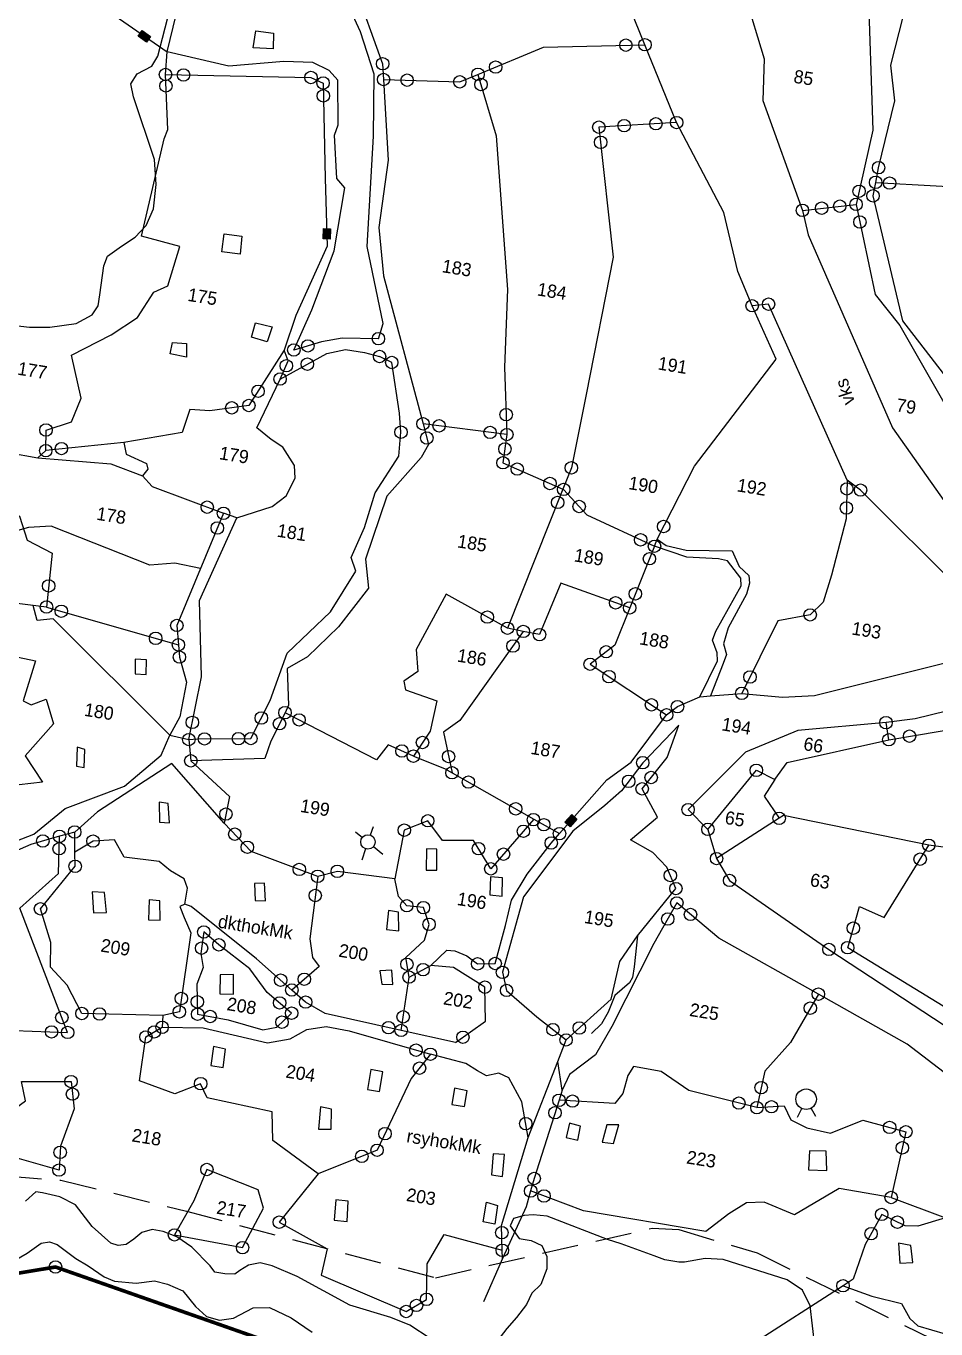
# Model space of a CAD drawing. Header units: metres. Extents: x 317818 to 324787, y 1863824 to 1868617.
# Drawn here: x 320340 to 321002, y 1865991 to 1866938 of the extents above; entities that cross this region are included whole.
import ezdxf

# ---------------------------------------------------------------- set-up
doc = ezdxf.new("R2010")
doc.units = ezdxf.units.M
doc.linetypes.add('DASHED', pattern=[0.75, 0.5, -0.25])
for name, color, linetype in [('LINE_FOOTPATH', 1, 'DASHED'), ('LINE_WATER', 4, 'Continuous'), ('OFF', 1, 'Continuous'), ('OTHERS', 1, 'Continuous'), ('POLY_HATCH', 12, 'Continuous'), ('POLY_PARCEL', 6, 'Continuous'), ('POLY_WATER', 4, 'Continuous'), ('SYM_STONE', 1, 'Continuous'), ('SYM_WELL', 1, 'Continuous'), ('TEXT_MAPIN', 7, 'Continuous'), ('TEXT_PARCEL', 7, 'Continuous'), ('V_BOUND_LINE', 7, 'Continuous')]:
    doc.layers.add(name, color=color, linetype=linetype)
doc.styles.add('TEXT_MAP', font='')
doc.styles.get('TEXT_MAP').set_extended_font_data('Kruti Dev 050')

# ---------------------------------------------------------------- blocks, each defined once
blk = doc.blocks.new('MOTWELL')
for points in [[(-1.54, 2.96), (-0.8, 1.55)], [(1.54, 2.96), (0.8, 1.55)]]:
    blk.add_lwpolyline(points)
blk.add_circle((0, 0), 1.74)
blk = doc.blocks.new('TWOMOTWELL')
at = {"layer": 'SYM_WELL'}
for points in [[(-0.057, 0.082), (-0.0256, 0.0369)], [(0.057, 0.082), (0.0256, 0.0369)], [(-0.0256, -0.0369), (-0.0685, -0.0985)], [(0.0256, -0.0369), (0.0684, -0.0985)]]:
    blk.add_lwpolyline(points, dxfattribs=at)
blk.add_circle((0, 0), 0.0449, dxfattribs=at)
blk = doc.blocks.new('STONE')
blk.add_circle((0, 0), 0.851)
blk = doc.blocks.new('STONESQUAREFILLED')
blk.add_hatch(color=256).paths.add_polyline_path([(0.7, -0.48), (0.7, 0.48), (-0.7, 0.48), (-0.7, -0.48)])
blk.add_lwpolyline([(-0.7, 0.48), (0.7, 0.48), (0.7, -0.48), (-0.7, -0.48)], close=True)
blk = doc.blocks.new('155')
at = {"layer": 'LINE_FOOTPATH', "ltscale": 10}
blk.add_lwpolyline([(420.91, 76.64), (423.46, 77.03), (458.19, 69.94), (477.61, 80.28), (504.22, 95.54), (511.52, 100.53), (534.08, 102.36), (551.77, 100.92), (586.89, 97.38), (615.1, 108.8), (618.72, 109.19), (629.83, 107.75), (655.22, 100), (671.46, 88.58), (683.17, 81.88), (689.91, 77.11)], dxfattribs=at)
at = {"layer": 'LINE_WATER'}
for points in [[(539.59, 188.11), (536.02, 188.29), (532.66, 187.48), (518.46, 190.57), (515.43, 189.9), (510.24, 187.48), (503.85, 187.48), (498.94, 185.87), (484.2, 185.87), (478.88, 187.48), (471, 187.62), (466.09, 188.69), (463.19, 188.29), (461.11, 188.56), (454.58, 187.21), (446.16, 184.26), (443.94, 184.53), (440.24, 185.74)], [(606.73, 148.03), (606.95, 143.76), (606.95, 142.26), (606.67, 141.47), (604.98, 139.45), (604.41, 137.07), (603.76, 135.33), (602.63, 133.79)], [(599.91, 125.48), (598.69, 129.3)], [(595.52, 101.45), (593.91, 95.17)]]:
    blk.add_lwpolyline(points, dxfattribs=at)
at = {"layer": 'OFF'}
blk.add_lwpolyline([(524.05, 254.15), (523.77, 257.24)], dxfattribs=at)
at = {"layer": 'OTHERS'}
for points in [[(535.32, 262.03), (537.76, 262.13), (538.05, 259.99), (535.32, 259.7), (535.32, 262.03)], [(535.46, 233.89), (537.93, 233.97), (538.09, 231.51), (535.54, 231.43), (535.46, 233.89)], [(541.67, 222.53), (543.98, 222.37), (543.66, 220.22), (541.43, 220.54), (541.67, 222.53)], [(530.85, 218.08), (532.76, 218.24), (533.08, 216.41), (530.77, 216.49), (530.85, 218.08)], [(532.75, 174.44), (533.06, 172.47), (534.58, 172.63), (534.27, 174.6)], [(526.83, 161.26), (527.14, 158.68), (528.2, 158.68), (527.89, 161.11)], [(539.13, 155.65), (539.59, 152.92), (540.95, 153.07), (540.35, 155.65)], [(576.29, 155.19), (576.69, 152.27), (578.15, 152.51), (577.67, 155.35)], [(585.54, 152.76), (585.87, 150.33), (587.57, 150.41), (587.17, 152.92)], [(553.79, 146.71), (554.24, 144.42), (555.65, 144.6), (555.12, 146.97)], [(572.48, 146), (572.66, 143.37), (574.33, 143.45), (573.89, 146)], [(532.02, 142.05), (532.64, 139.23), (534.4, 139.58), (533.7, 142.22), (532.02, 142.05)], [(539.87, 142.22), (540.22, 139.49), (541.81, 139.67), (541.37, 142.31), (539.87, 142.22)], [(572.66, 137.65), (573.19, 135.89), (574.68, 136.06), (574.24, 138)], [(551.15, 133.6), (551.5, 131.05), (553.35, 131.31), (552.91, 133.95), (551.15, 133.6)], [(551.79, 123.78), (551.88, 121.14), (553.55, 121.14), (553.47, 123.69)], [(573.56, 124.13), (573.56, 121.32), (575.24, 121.32), (575.24, 124.05)], [(585.28, 123.43), (585.28, 121.14), (587.05, 121.14), (587.05, 123.34)], [(606.7, 121.8), (606.46, 119.35), (608.01, 119.43), (608.34, 122.04)], [(634.67, 122.7), (634.97, 120.14), (637.44, 120.44), (637.44, 120.44), (636.92, 123.01)], [(601.62, 121.19), (601.47, 119.19), (603.11, 119.1), (603.19, 121.06)], [(567.57, 117.97), (567.83, 114.9), (569.51, 115.16), (569.15, 117.89)], [(591.95, 115.37), (592.19, 112.51), (593.75, 112.51), (593.5, 115.53)], [(648.73, 112.15), (649.34, 109.48), (651.09, 109.89), (650.47, 112.15)], [(593.67, 108.51), (593.75, 105.9), (592.11, 105.98), (592.11, 108.68)], [(571.68, 105.74), (571.92, 102.96), (573.72, 103.05), (573.4, 105.82)]]:
    blk.add_lwpolyline(points, close=True, dxfattribs=at)
at = {"layer": 'POLY_HATCH'}
for points in [[(529.07, 90.08), (531.11, 91.74), (532.78, 93.41), (533.9, 93.78), (535.01, 93.6), (537.8, 92.11), (539.65, 91.37), (542.07, 90.26), (543.55, 89.89), (546.52, 90.08), (548.94, 90.82), (550.79, 90.63), (553.02, 90.08), (555.07, 88.22), (556.74, 87.11), (558.59, 86.92), (560.45, 87.48), (562.86, 89.33), (565.09, 89.71), (568.25, 88.78), (571.41, 87.3)], [(639.66, 96.45), (638.14, 101.75), (636.78, 103.73), (634.5, 104.79), (625.38, 106.15), (622.95, 105.85), (620.22, 104.94), (619.46, 104.79), (617.48, 104.79), (615.96, 105.09), (611.25, 106), (609.28, 106.3), (600.62, 108.12), (598.71, 108), (597.5, 107.7), (596.13, 107.09), (595.82, 106.03), (597.34, 104.51), (599.02, 104.51), (600.53, 104.06), (601.45, 102.69), (601.75, 101.03), (601.29, 98.75), (600.23, 97.39), (599.77, 95.72), (598.71, 93.75), (597.65, 92.08), (596.58, 90.11)], [(587.47, 89.04), (584.43, 90.41), (581.69, 91.02), (575.92, 91.77), (568.17, 94.5), (564.53, 95.41), (562.85, 95.57), (561.33, 94.96), (560.27, 94.05), (559.66, 93.44), (558.3, 93.29), (556.93, 93.29), (556.17, 94.05), (553.28, 96.17), (551, 97.23), (549.05, 97.68), (547.53, 97.68), (546.16, 97.07), (545.25, 96.01), (544.34, 95.1), (543.28, 94.8), (542.21, 94.95), (539.33, 96.77), (536.59, 99.35), (534.31, 100.11), (531.88, 100.26), (530.97, 100.26), (529.75, 98.74)], [(508.01, 216.86), (511.2, 217.01), (513.93, 217.46), (517.43, 218.53), (519.4, 220.04), (520.01, 221.41), (520.01, 222.92), (519.88, 226.94), (520.19, 228.31), (521.86, 229.98), (523.53, 231.49), (524.75, 233.31), (525.35, 235.74), (525.2, 239.08), (524.44, 242.41), (520.19, 250.45), (519.58, 252.12), (520.19, 253.64), (522.01, 255), (522.62, 256.47), (523.23, 262.99)]]:
    blk.add_lwpolyline(points, dxfattribs=at)
at = {"layer": 'POLY_PARCEL'}
for points in [[(523.77, 257.24), (524.87, 271.37)], [(495.05, 270.96), (523.77, 257.24)], [(566.3, 261.01), (574.59, 266.11), (588.24, 268.67)], [(553.65, 258.25), (564, 259.6), (566.3, 261.01)], [(566.3, 261.01), (570.11, 253.1), (574.99, 232.58), (576.3, 222.01), (578.09, 212.94)], [(594.22, 258.84), (583.8, 256.51), (588.59, 239.26), (587.95, 220.09), (587.54, 209.85), (586.86, 206.79)], [(622.45, 255.11), (638.95, 256.82)], [(516.09, 200.68), (515.67, 203.47), (518.95, 205.16), (519.74, 208.56), (517.49, 214.13), (522.41, 217.77), (525.56, 220.7), (527.26, 224.46), (528.97, 225.65), (529.76, 231.23), (524.34, 231.75), (525.26, 245.42), (525.57, 246.75), (524.05, 254.15)], [(613.15, 249.72), (620.28, 251.7)], [(600.69, 202.06), (604.16, 212.78), (612.87, 229.04), (608.44, 235.72)], [(546.15, 219.47), (542.57, 211.22), (537.41, 209.65), (534.68, 209.41), (534.13, 206.13), (526.49, 203.48)], [(543.39, 195.79), (547.91, 198.06), (549.59, 199.85), (550.43, 202.42), (550.04, 204.1), (548.08, 206.34), (546.34, 207.12), (544.15, 208.36), (546.21, 215.49)], [(625.1, 214.22), (625.81, 208.98), (625.05, 201.01), (624.51, 197.18), (623.05, 195.19), (618.83, 193.66), (615.51, 183.08)], [(578.09, 212.94), (566.52, 212.56)], [(578.09, 212.94), (578.18, 209.04), (586.86, 206.79)], [(586.86, 206.79), (582.41, 186.76)], [(586.86, 206.79), (586.97, 206.76), (590.64, 203.83), (600.49, 201.07)], [(526.49, 203.48), (516.09, 200.68)], [(526.49, 203.48), (527.04, 201.94), (530, 201.16), (530.3, 200.43), (529.74, 199.4)], [(516.09, 200.68), (515.16, 199.51)], [(515.16, 199.51), (525.2, 200.3), (529.74, 199.4)], [(600.49, 201.07), (598.49, 192.19)], [(511.03, 199.58), (511.03, 198.4), (511.65, 196.77), (508.5, 194.03), (508.56, 191.46), (510.97, 191.99), (513.99, 191.25), (515.54, 188.17), (519.18, 186.94), (519.61, 179.55)], [(511.03, 199.58), (515.16, 199.51)], [(529.74, 199.4), (531.26, 198.17), (541.49, 196.09)], [(598.49, 192.19), (588.62, 194.02), (586.88, 186.6), (584.62, 186.68)], [(598.49, 192.19), (597.28, 186.83), (594.37, 183.7), (605.82, 178.54)], [(582.41, 186.76), (573.37, 190.01), (570.52, 181.88), (571.25, 178.95), (569.54, 177.33), (569.95, 176.19), (574.43, 175.38), (574.19, 171.15), (572.48, 167.41)], [(636.42, 180.03), (660.06, 188.06)], [(584.62, 186.68), (577.99, 173.26), (576.01, 171.29), (578.07, 166.01)], [(584.62, 186.68), (582.41, 186.76)], [(636.42, 180.03), (635.66, 182.28)], [(517.76, 179.48), (506.09, 179.05), (502.51, 174.62), (504.3, 172.28), (506.09, 172.52), (508.75, 169.2), (510.41, 169.2), (511.59, 170.18), (515.35, 168.58), (516.89, 172.16), (519.3, 172.03), (518.5, 166.36), (519.67, 165.99), (521.59, 167.1), (523.13, 163.9), (519.98, 158.97), (522.88, 155.77), (516.65, 154.04), (516.34, 150.59), (515.78, 148.5), (512.76, 145.66), (512.33, 143.94), (512.59, 142.53)], [(519.61, 179.55), (517.76, 179.48)], [(539.07, 164.93), (520.79, 178.08), (518.63, 177.54), (517.76, 179.48)], [(519.61, 179.55), (538.27, 177.32)], [(621.89, 172.16), (623.16, 174.72), (636.42, 180.03)], [(613.91, 163.95), (619.17, 173), (621.89, 172.16)], [(621.89, 172.16), (620.79, 169.66), (623.3, 167.01)], [(572.48, 167.41), (568.81, 168.39), (567.59, 166.11), (554.17, 170.48)], [(572.48, 167.41), (576.94, 166.43), (578.07, 166.01)], [(578.07, 166.01), (590.16, 161.53)], [(623.3, 167.01), (615.72, 160.19)], [(644.12, 166.64), (623.82, 167.47), (623.3, 167.01)], [(685.02, 132.34), (673.93, 134.23), (666.2, 138.4), (635.4, 151.01), (636.08, 156.85), (639.69, 155.91), (644.12, 166.64)], [(660.51, 159.15), (659.09, 161.5), (655.4, 161.33), (646.44, 166.68), (644.12, 166.64)], [(590.16, 161.53), (585.41, 153.87), (582.46, 157.33), (578.25, 156.64), (575.84, 158.99), (572.87, 157.2), (572.66, 150.44)], [(590.16, 161.53), (593.93, 160.13)], [(562.17, 149.06), (552.64, 150.99), (548.35, 154.21)], [(572.66, 150.44), (564.72, 150.17), (562.17, 149.06)], [(576.73, 137.44), (575.87, 140), (578.01, 142.77), (578.28, 145.01), (577.15, 147.15), (574.86, 147.04), (573.52, 148.11), (572.66, 150.44)], [(502.82, 117.84), (508.89, 115.91), (510.25, 117.05), (524.16, 119.99), (524.56, 121.58), (531.77, 122.49), (522.57, 138.24), (527.05, 143.79), (526.39, 148.83)], [(528.82, 147.03), (528.34, 149.74)], [(544.82, 142.38), (544.82, 144.62), (544.16, 145.83), (542.15, 146.58), (540.42, 147.61), (535.6, 147.42), (533.87, 149.57), (531.02, 148.92), (528.82, 147.03)], [(562.17, 149.06), (562.47, 140.43), (563.22, 137.98), (564.34, 136.91), (561.16, 133.13)], [(544.29, 126.86), (533.29, 125.36), (530.65, 128.89), (528.02, 130.92), (527.53, 134.27), (525.4, 138.61), (529.16, 145.12), (528.82, 147.03)], [(632.45, 144.08), (629.75, 136.93), (626.88, 132.52), (626.62, 127.4)], [(576.73, 137.44), (579.4, 139.48)], [(576.83, 130.06), (576.73, 137.44)], [(626.62, 127.4), (617.02, 128.22), (612.87, 130.17), (609.02, 130.27), (608.45, 128.94), (608.2, 126.38), (607.32, 124.84), (599.7, 124.06)], [(581.3, 127.48), (579.24, 123.76), (576.19, 113.33), (568.72, 108.84)], [(626.62, 127.4), (630.26, 128.22), (631.5, 126.48), (633.81, 125.76), (637.14, 125.56), (641.2, 128.01), (647.3, 127.4), (646.74, 118.18)], [(568.72, 108.84), (561.89, 112.37), (561.17, 116.22), (552.09, 116.7), (550.88, 118.47), (547.59, 116.54), (542.53, 117.5), (542.45, 123.6), (544.43, 125.25)], [(646.74, 118.18), (639.5, 118.24), (634.04, 113.72), (629.69, 114.76), (627.31, 114.3), (625.16, 112.44), (622.43, 109.54), (605.41, 109.66), (597.85, 111.18)], [(646.74, 118.18), (654.53, 116.61)], [(654.53, 116.61), (651, 114.88), (649.26, 114.64), (645.83, 115.69), (644.26, 111.28), (643.39, 106.3), (642.16, 105.2)], [(568.72, 108.84), (564.54, 101.46), (571.6, 98.92), (571.37, 95.21), (583.66, 92.16), (586.15, 94.25), (585.43, 99.06), (587.12, 103.39), (595.31, 102.54)], [(642.16, 105.2), (619.79, 85.11)], [(642.16, 105.2), (646.29, 104.42), (650.47, 104.08), (651.92, 102.22), (653.14, 101.41), (657.03, 100.95), (664.87, 94.45), (670.15, 90.28), (681.01, 86.8), (682.93, 83.32), (684.38, 82.74), (688.85, 82.98)]]:
    blk.add_lwpolyline(points, dxfattribs=at)
for points in [[(508.82, 108.94), (520.54, 112.48), (521.35, 109.13), (523.58, 109.04), (524.9, 108.22), (526.03, 108.58), (525.8, 110.49), (527.58, 112.3), (526.62, 114.84), (533.3, 115.92), (534.34, 112.3), (533.3, 106.95), (533.62, 103.69), (525.03, 104.68), (524.26, 106.04), (517.5, 103.96), (506.64, 102.6), (506.96, 105.86)], [(553.6, 107.01), (552.52, 102.46), (550.64, 97.45), (560.13, 97.22), (562.1, 103), (560.98, 105.39)]]:
    blk.add_lwpolyline(points, close=True, dxfattribs=at)
at = {"layer": 'POLY_WATER'}
for points in [[(622.45, 255.11), (622.52, 257.15), (623.23, 266.55), (621.94, 271.28), (624, 294.49)], [(592.86, 293.59), (604.65, 269.39), (605.4, 263.72), (613.15, 249.72)], [(616.98, 282.15), (620.92, 262.08), (620.28, 251.7)], [(545.02, 279.12), (546.08, 271.95), (547.6, 270.43), (553.18, 260.36), (553.65, 258.25)], [(558.62, 223.09), (558.93, 225.23), (555.07, 235.31), (553.54, 250.39), (552.26, 258.76), (549.51, 264.2), (544.55, 271.59), (544, 274.58), (542.44, 277.39)], [(588.24, 268.67), (582.68, 277.82)], [(594.22, 258.84), (588.24, 268.67)], [(547.43, 219.71), (549.01, 225.53), (550.71, 234.02), (550.77, 242.75), (549.5, 243.84), (548.22, 249.66), (548.52, 251.11), (547.49, 257.18), (546.09, 258.27), (543.73, 259), (539.78, 258.51), (532.43, 256.69), (523.77, 257.24)], [(608.44, 235.72), (605.76, 240.02), (602.59, 247.72), (594.22, 258.84)], [(553.65, 258.25), (556.02, 247.46), (556.27, 238.13), (557.93, 231.68), (566.52, 212.56)], [(524.05, 254.15), (543.79, 256.93), (545.55, 256.45), (547.92, 243.6), (549.68, 234.5), (546.94, 224.44), (546.15, 219.47)], [(647.05, 219), (645.59, 221.57), (629.15, 237), (622.38, 253.23), (622.45, 255.11)], [(620.28, 251.7), (624.85, 239.92), (628.86, 236.27), (640.17, 222.24), (644.93, 218)], [(613.15, 249.72), (614.45, 246.55), (630.08, 222.26), (638.62, 213.58), (638.97, 212.78)], [(625.1, 214.22), (610.63, 236.29), (608.44, 235.72)], [(558.62, 223.09), (553.69, 222.38), (551.01, 221.41), (547.43, 219.71)], [(541.76, 164.74), (542.9, 165.01), (550.12, 166.23), (551.89, 171.79), (553.18, 178.57), (558.13, 185.1), (560.64, 191.15), (559.72, 192.92), (560.89, 197.26), (561.56, 202.2), (563.95, 207.64), (563.72, 210.95), (563.09, 213.5), (560.95, 220.16), (559.17, 220.71)], [(546.21, 215.49), (551.99, 219.95), (554.41, 220.92), (557.03, 220.92), (559.17, 220.71)], [(546.21, 215.49), (546.9, 218.11), (546.15, 219.47)], [(615.51, 183.08), (621.12, 183.48), (625.42, 184.37), (646.31, 193.38), (647.53, 195.73), (646.96, 200.52), (642.98, 201.73), (627.13, 213.17), (625.1, 214.22)], [(566.52, 212.56), (567.72, 209.88), (566.99, 207.98), (563.22, 201.97), (561.7, 193.02), (562.73, 189.16), (559.55, 183.25), (555.97, 178.51), (553.48, 176.51), (554.5, 171.57), (554.17, 170.48)], [(600.49, 201.07), (600.69, 202.06)], [(600.69, 202.06), (602.08, 201.41), (604.87, 201.22), (611.1, 202.15), (612.4, 200.2), (613.89, 199.18), (614.17, 198.16), (613.99, 196.58), (612.22, 191.66), (611.95, 189.39), (612.61, 188), (612.33, 186.7), (611.35, 182.05)], [(609.9, 181.7), (611.51, 186.93), (611.29, 188.04), (610.41, 189.62), (610.64, 190.92), (613.1, 197.6), (612.87, 198.63), (610.68, 200.67), (609.43, 200.76), (605.1, 200.3), (600.49, 201.07)], [(658.21, 197.86), (655.94, 197.28), (654.68, 193.96), (652.11, 192.27), (651.73, 188.61), (639.54, 183.43), (635.66, 182.28)], [(541.49, 196.09), (537.63, 179.91), (538.27, 177.32)], [(541.76, 164.74), (542.1, 173.5), (540.14, 183.76), (543.39, 195.79)], [(543.39, 195.79), (541.49, 196.09)], [(609.9, 181.7), (611.35, 182.05)], [(635.66, 182.28), (623.91, 179.28), (617.3, 175.19), (610.8, 166.19), (613.91, 163.95)], [(611.35, 182.05), (615.51, 183.08)], [(605.82, 178.54), (607.11, 179.88), (609.9, 181.7)], [(593.93, 160.13), (599.17, 168.44), (602.06, 171.38), (605.82, 178.54)], [(538.27, 177.32), (538.68, 175.69), (540.2, 172.46), (540.02, 167.63), (539.07, 164.93)], [(607.71, 177.4), (603.64, 171.54), (601.39, 167.28), (599.43, 164.92), (595.66, 160.77), (590.43, 150.78), (589.25, 140.13), (590.21, 137.77), (594.87, 134.85), (599.34, 132.38)], [(599.34, 132.38), (604.54, 138.87), (604.88, 144.14), (605.73, 145.92), (606.73, 148.03), (610.88, 155.25), (609.17, 157.93), (606.98, 159.63), (603.65, 160.85), (606.82, 164.5), (604.13, 167.99), (606.82, 172.77), (607.71, 177.4)], [(554.17, 170.48), (552.89, 166.34), (552.45, 163.85), (542.49, 161.91)], [(512.59, 142.53), (522.87, 148.56), (526.53, 152.7), (534.09, 157.04), (538.34, 162.01), (539.07, 164.93)], [(539.07, 164.93), (541.76, 164.74)], [(541.76, 164.74), (542.49, 161.91)], [(613.91, 163.95), (615.72, 160.19)], [(548.35, 154.21), (540, 161.13), (530.97, 152.95), (528.34, 149.74)], [(542.49, 161.91), (548.49, 157.92), (548.35, 154.21)], [(579.4, 139.48), (581.24, 141.89), (582.35, 141.99), (584.08, 141.57), (585.71, 140.74), (588.08, 141.16), (588.66, 146.51), (588.92, 150.08), (590.44, 153.96), (593.02, 158.68), (593.93, 160.13)], [(615.72, 160.19), (617.96, 157.52), (632.9, 150.37), (650.14, 142.63), (682.17, 128.77), (685.02, 132.34)], [(632.45, 144.08), (617.75, 149.47), (611.31, 153.33), (609.11, 147.35), (605.25, 135.18), (603.66, 131.02), (600.55, 127.77), (599.91, 125.48), (599.7, 124.06)], [(526.39, 148.83), (522.67, 147.1), (519.71, 145.18)], [(528.34, 149.74), (526.39, 148.83)], [(683.44, 117.68), (679.42, 123), (672.83, 125.5), (662.9, 129.96), (645.55, 139.26), (632.45, 144.08)], [(544.82, 142.38), (544.17, 141.95), (545, 140.56), (546.26, 138.65), (546.43, 127.72), (544.29, 126.86)], [(561.16, 133.13), (555.69, 136.57), (545.74, 142.21), (544.82, 142.38)], [(584.44, 129.62), (588.05, 133.14), (587.21, 137.74), (582.53, 139.73), (579.4, 139.48)], [(576.83, 130.06), (566.16, 130.67), (563.29, 131.8), (561.16, 133.13)], [(598.69, 129.3), (599.34, 132.38)], [(544.43, 125.25), (550.01, 126.1), (559.02, 125.44), (562.02, 126.48), (564.07, 128.1), (566.6, 128.96), (569.79, 128.86), (581.3, 127.48)], [(584.44, 129.62), (576.83, 130.06)], [(596.34, 118.37), (598.69, 129.3)], [(544.29, 126.86), (544.43, 125.25)], [(596.34, 118.37), (594.72, 123.04), (592.41, 125.99), (590.97, 126.41), (589.35, 125.79), (588.05, 126.25), (586.28, 127.02), (581.3, 127.48)], [(599.7, 124.06), (598.05, 112.94), (597.85, 111.18)], [(595.31, 102.54), (594.67, 105.9), (596.34, 118.37)], [(597.85, 111.18), (597.59, 108.96), (595.52, 101.45)], [(595.52, 101.45), (595.31, 102.54)]]:
    blk.add_lwpolyline(points, dxfattribs=at)
blk.add_lwpolyline([(547.98, 139.05), (548.07, 136.06), (548.68, 134.22), (548.2, 131.84), (548.95, 127.79), (553.22, 127.71), (558.11, 127.09), (559.92, 127.79), (561.64, 129.99), (557.89, 132.28), (555.03, 135.1), (550.31, 137.65)], close=True, dxfattribs=at)
at = {"layer": 'V_BOUND_LINE', "const_width": 0.5}
blk.add_lwpolyline([(490.35, 75.4), (535.26, 90.51), (582.41, 82.08), (599.66, 82.24), (619.06, 85.7), (619.79, 85.11)], dxfattribs=at)
at = {"layer": 'SYM_STONE'}
for p in [(588.24, 268.67), (585.67, 268.19), (591.45, 258.22), (594.22, 258.84), (587.19, 257.27), (622.52, 257.15), (622.45, 255.11), (624.35, 255.31), (620.4, 253.54), (622.38, 253.23), (618.11, 251.1), (620.28, 251.7), (613.15, 249.72), (615.71, 250.43), (621.18, 249.4), (608.44, 235.72), (610.63, 236.29), (625.26, 213.03), (627.13, 213.17), (587.54, 209.85), (625.61, 210.43), (586.97, 206.76), (586.44, 204.87), (589.44, 204.79), (601.3, 203.94), (598.48, 201.63), (600.49, 201.07), (600.08, 199.26), (598.95, 194.21), (623.05, 195.19), (596.48, 192.56), (598.49, 192.19), (586.88, 186.6), (596.27, 185.74), (616.27, 185.48), (594.37, 183.7), (615.51, 183.08), (597.19, 182.43), (635.66, 182.28), (603.55, 179.56), (607.11, 179.88), (636.42, 180.03), (639.14, 180.96), (605.82, 178.54), (619.17, 173), (603.64, 171.54), (602.15, 168.71), (605.1, 169.72), (604.13, 167.99), (623.3, 167.01), (610.8, 166.19), (644.12, 166.64), (613.91, 163.95), (643.26, 164.56), (587.47, 162.53), (590.1, 161.44), (591.61, 160.99), (593.93, 160.13), (615.72, 160.19), (589, 159.66), (593.02, 158.68), (609.84, 156.89), (617.96, 157.52), (586.81, 156.13), (610.88, 155.25), (611.31, 153.33), (635.73, 153.77), (610.44, 150.96), (613.41, 152.07), (635.4, 151.01), (632.9, 150.37), (632.45, 144.08), (631.67, 142.02), (585.71, 140.74), (588.08, 141.16), (589.25, 140.13), (587.21, 137.74), (590.21, 137.77), (597.33, 133.49), (600.87, 134.29), (599.34, 132.38), (626.76, 130.2), (628.58, 127.84), (624.09, 127.62), (626.62, 127.4), (645, 127.63), (647.3, 127.4), (601.54, 124.25), (647.16, 125.15), (599.43, 122.29), (599.7, 124.06), (595.71, 120.18), (646.74, 118.18), (645.83, 115.69), (648.12, 114.99), (598.05, 112.94), (644.82, 112.85), (597.85, 111.18), (599.76, 110.79), (594.86, 104.92), (642.16, 105.2), (595.31, 102.54)]:
    blk.add_blockref('STONE', p, dxfattribs=at)
at = {"layer": 'SYM_STONE', "ltscale": 10}
for p in [(568.53, 262.38), (553.18, 260.36), (566.3, 261.01), (566.93, 259.71), (553.65, 258.25), (556.85, 258.67), (564, 259.6), (543.79, 256.93), (545.55, 256.45), (583.8, 256.51), (526.5, 254.49), (545.87, 254.72), (584.38, 254.51), (524.05, 254.15), (524.36, 252.62), (558.62, 223.09), (549.23, 220.57), (559.17, 220.71), (547.43, 219.71), (560.95, 220.16), (546.77, 217.42), (549.57, 218.09), (546.21, 215.49), (577.56, 215.62), (543.5, 213.35), (566.52, 212.56), (568.73, 212.63), (575.77, 212.86), (578.09, 212.94), (540.3, 210.53), (542.57, 211.22), (563.72, 210.95), (567.34, 210.73), (578.14, 210.95), (578.18, 209.04), (580.25, 208.5), (584.99, 207.27), (515.67, 203.47), (518.16, 201.3), (516.09, 200.68), (539.16, 196.57), (541.49, 196.09), (540.98, 193.97), (579.44, 187.83), (582.41, 186.76), (584.62, 186.68), (583.54, 184.48), (519.44, 182.45), (519.61, 179.55), (537.63, 179.91), (521.7, 179.3), (535.06, 177.7), (538.27, 177.32), (538.68, 175.69), (554.17, 170.48), (551.08, 169.24), (553.67, 168.86), (556.23, 169.81), (573.41, 169.46), (541.85, 167.14), (570.82, 167.85), (572.48, 167.41), (577.25, 168.12), (543.86, 165.17), (548.44, 165.94), (550.12, 166.23), (578.07, 166.01), (580.49, 165.11), (541.76, 164.74), (542.49, 161.91), (575.84, 158.99), (572.87, 157.2), (583.31, 156.33), (548.4, 155.48), (550.03, 152.95), (585.41, 153.87), (552.02, 151.46), (528.34, 149.74), (559.53, 149.6), (562.17, 149.06), (564.72, 150.17), (524.23, 147.83), (526.39, 148.83), (531.02, 148.92), (526.61, 147.14), (562.26, 146.42), (574.86, 147.04), (577.15, 147.15), (529.16, 145.12), (578.28, 145.01), (525.4, 138.61), (547.98, 139.05), (576.16, 139.13), (578.46, 138.76), (548.04, 136.81), (550.31, 137.65), (576.73, 137.44), (562.61, 134.86), (559.43, 134.22), (561.16, 133.13), (563.29, 131.8), (576.8, 131.94), (546.4, 129.56), (548.64, 129.47), (559.79, 131.12), (561.64, 129.99), (575.05, 130.16), (576.83, 130.06), (585.33, 130.49), (546.43, 127.72), (548.95, 127.79), (550.71, 127.76), (560.53, 128.57), (579.27, 127.72), (581.3, 127.48), (530.66, 124.38), (533.29, 125.36), (535.69, 125.68), (543.48, 124.46), (544.43, 125.25), (580.13, 125.36), (531.77, 122.49), (542.45, 123.6), (529.59, 122.21), (550.88, 118.47), (533.3, 115.92), (576.9, 115.74), (533.78, 114.26), (574.26, 112.17), (576.19, 113.33), (553.6, 107.01), (533.38, 106.11), (533.62, 103.69), (564.54, 101.46), (550.64, 97.45), (560.13, 97.22), (586.15, 94.25), (583.66, 92.16), (584.91, 93.21), (535.26, 90.51)]:
    blk.add_blockref('STONE', p, dxfattribs=at)
for p, rotation in [((520.37, 258.86), 334.466870251812), ((549.36, 236.14), 97.13785352324484)]:
    blk.add_blockref('STONESQUAREFILLED', p, dxfattribs=dict(at, rotation=rotation))
at = {"layer": 'SYM_STONE', "rotation": 57.78176458089761}
blk.add_blockref('STONESQUAREFILLED', (595.2, 162.13), dxfattribs=at)
at = {"layer": 'SYM_WELL', "xscale": 21.94229173380672, "yscale": 21.94229173380672, "zscale": 21.94229173380672, "rotation": 25.18250986087767}
blk.add_blockref('TWOMOTWELL', (568.21, 154.82), dxfattribs=at)
at = {"layer": 'SYM_WELL', "ltscale": 10, "xscale": 0.8090982704025104, "yscale": 0.8090982704025104, "zscale": 0.8090982704025104, "rotation": 191.1232570952049}
blk.add_blockref('MOTWELL', (633.09, 129.61), dxfattribs=at)
at = {"layer": 'TEXT_MAPIN', "style": 'TEXT_MAP'}
blk.add_text('vks', height=1.8, rotation=117.1919, dxfattribs=at).set_placement((624.48, 224.9))
at = {"layer": 'TEXT_MAPIN', "ltscale": 10, "style": 'TEXT_MAP'}
for s, p in [('dkthokMk', (549.72, 139.95)), ('rsyhokMk', (579.91, 115.06))]:
    blk.add_text(s, height=1.8, dxfattribs=at).set_placement(p)
at = {"layer": 'TEXT_PARCEL', "style": 'TEXT_MAP'}
for s, p in [('85', (609.07, 266.79)), ('183', (565.68, 233.47)), ('184', (579.05, 232.41)), ('191', (596.99, 225.04)), ('175', (531.91, 224.03)), ('79', (630.14, 224.6)), ('177', (510.52, 210.33)), ('192', (610.36, 210.29)), ('190', (595.64, 208.22)), ('179', (539.65, 203.31)), ('185', (573.77, 196.6)), ('189', (589.86, 197.26)), ('181', (549.15, 194.1)), ('193', (629, 193.44)), ('178', (524.37, 192.44)), ('188', (600.51, 187.47)), ('186', (576.24, 181.15)), ('194', (613.52, 177.64)), ('66', (625, 176.77)), ('187', (588.2, 170.27)), ('180', (526.99, 165.66)), ('65', (615.99, 165.07)), ('199', (558.31, 157.39)), ('63', (628.87, 158.51)), ('196', (581.55, 148.24)), ('195', (599.14, 148.59)), ('200', (566.67, 138.66)), ('225', (615.41, 138.32)), ('209', (534.38, 134.15)), ('202', (581.87, 134.5)), ('208', (552.72, 128.99)), ('204', (562.17, 121.16)), ('223', (618.23, 118.31)), ('218', (542.74, 109.16)), ('203', (581.16, 107.11)), ('217', (555.77, 101.24))]:
    blk.add_text(s, height=1.8, dxfattribs=at).set_placement(p)
blk = doc.blocks.new('d625')
at = {"xscale": 5.310259715450155, "yscale": 5.310259715450155, "zscale": 5.310259715450155, "rotation": 350.8118324319711}
blk.add_blockref('155', (317478.48, 1866015.21), dxfattribs=at)

msp = doc.modelspace()

# ---------------------------------------------------------------- block references
msp.add_blockref('d625', (0, 0))

doc.saveas('drawing.dxf')
